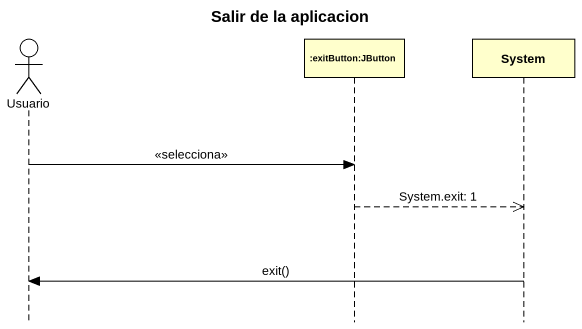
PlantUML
@startuml
title Salir de la aplicacion
hide footbox
actor Usuario
participant ":exitButton:JButton" as exitButton_JButton
participant System

Usuario -> exitButton_JButton : <<selecciona>>
exitButton_JButton -->> System : System.exit: 1
System -> Usuario : exit()
@enduml
